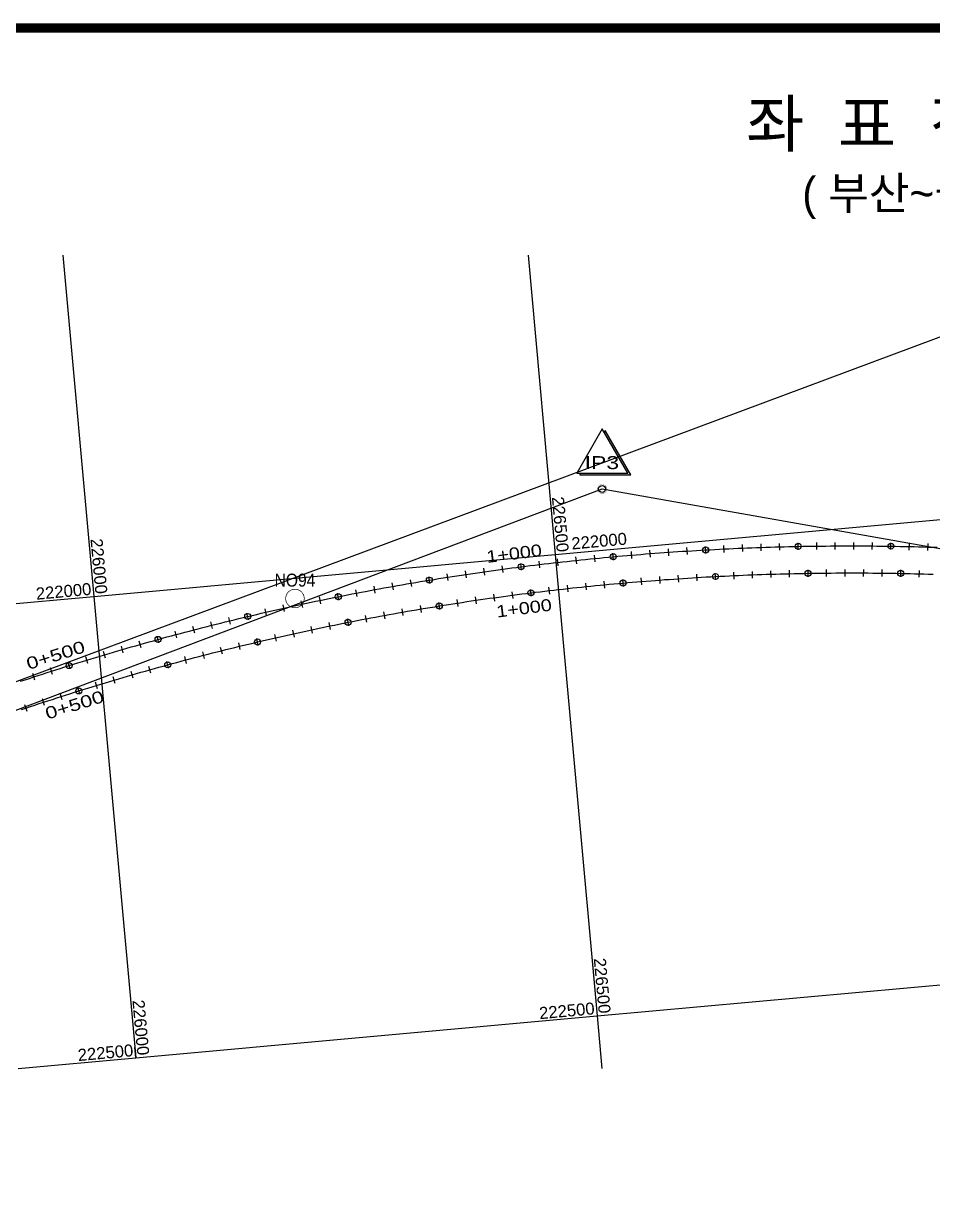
# Model space of a CAD drawing. Extents: x 224102 to 224943, y 224653 to 225247.
# Drawn here: x 224307.3 to 224503.6, y 224976.2 to 225227.6 of the extents above; entities that cross this region are included whole.
import ezdxf
from ezdxf.enums import TextEntityAlignment as Align

# ---------------------------------------------------------------- set-up
doc = ezdxf.new("R2010")
doc.units = 0
doc.header["$LTSCALE"] = 10
doc.header["$MEASUREMENT"] = 0
doc.layers.get('0').update_dxf_attribs({"linetype": 'CONTINUOUS'})
for name, color, linetype in [('CA-ALGN-CNTL', 2, 'CONTINUOUS'), ('CA-ALGN-IPLN', 1, 'CONTINUOUS'), ('CA-ALGN-IPSM', 2, 'CONTINUOUS'), ('CA-ALGN-STSM', 2, 'CONTINUOUS'), ('CA-ALGN-TEXT', 3, 'CONTINUOUS'), ('CV-GRID-BORD', 4, 'CONTINUOUS'), ('CV-GRID-LINE', 1, 'CONTINUOUS'), ('CV-GRID-TEXT', 4, 'CONTINUOUS'), ('CV-SURV-SYMB', 3, 'CONTINUOUS'), ('CV-SURV-TEXT', 3, 'CONTINUOUS'), ('CX-BORD', 3, 'CONTINUOUS'), ('CX-BORD-LIN1', 4, 'CONTINUOUS'), ('CX-BORD-LIN2', 3, 'CONTINUOUS'), ('CX-BORD-TEX2', 7, 'CONTINUOUS'), ('CX-BORD-TEX3', 6, 'CONTINUOUS')]:
    doc.layers.add(name, color=color, linetype=linetype)
doc.styles.add('GTXT', font='Dotum.ttf')
doc.styles.get("Standard").update_dxf_attribs({"font": 'Dotum.ttf'})
doc.styles.add('TB_TEXT', font='Dotum.ttf')
doc.styles.add('TB_WBTXT', font='Dotum.ttf')
doc.styles.add('TB_WMTXT', font='Dotum.ttf')

# ---------------------------------------------------------------- blocks, each defined once
blk = doc.blocks.new('CAIPMRK')
at = {"const_width": 0.1}
blk.add_lwpolyline([(-2, 0, -0.9999999999999999), (2, 0, -1)], format="xyb", close=True, dxfattribs=at)
blk.add_circle((0, 0), 1.5)
blk = doc.blocks.new('CASTAMM')
blk.add_line((0, -1.5), (0, 1.5))
blk.add_circle((0, 0), 1.3)
at = {"style": 'GTXT', "flags": 1}
for tag, p in [('STA_DST', (0, -3.624746947281125)), ('XSEC_DAT', (0, -6.854719476030255))]:
    blk.add_attdef(tag, text='', height=2.5, dxfattribs=at).set_placement(p, align=Align.MIDDLE)
blk = doc.blocks.new('CASTAMS')
blk.add_line((0, -1.5), (0, 1.5))
at = {"style": 'GTXT', "flags": 1}
for tag, p in [('STA_DST', (0, -3.624746947281125)), ('XSEC_DAT', (0, -6.854719476030255))]:
    blk.add_attdef(tag, text='', height=2.5, dxfattribs=at).set_placement(p, align=Align.MIDDLE)
blk = doc.blocks.new('CVSVCPM')
at = {"const_width": 0.15}
blk.add_lwpolyline([(0, 2, -1), (0, -2, -1), (0, 2)], format="xyb", dxfattribs=at)
at = {"style": 'GTXT', "flags": 1}
blk.add_attdef('NO', text='', height=2.5, dxfattribs=at).set_placement((0, 4.760439115567124), align=Align.MIDDLE)
blk = doc.blocks.new('CXBLKA1-KHCA1')
at = {"layer": 'CX-BORD-LIN1', "const_width": 2}
blk.add_lwpolyline([(796, -2.273736754432321e-12), (0, 0), (0, 553.9999999999995), (795.9999999999995, 553.9999999999995)], close=True, dxfattribs=at)
at = {"layer": 'CX-BORD-LIN1', "style": 'TB_TEXT'}
for tag, height, p in [('TR_RNUM4', 3, (285.105116618196, 26.63656332936284)), ('TR_RDAT4', 3.5, (317.5, 26.99999999999994)), ('TR_DGN4', 3.5, (459.1184542177598, 26.99999999999993)), ('TR_CHK4', 3.5, (499.1184542177598, 26.99999999999993)), ('TR_APP4', 3.5, (539.1184542177598, 27.00000000000016)), ('TR_RDAT3', 3.5, (317.5, 21.00000000000105)), ('TR_DGN3', 3.5, (459.1184542177598, 21.00000000000104)), ('TR_CHK3', 3.5, (499.1184542177598, 21.00000000000104)), ('TR_APP3', 3.5, (539.1184542177598, 21.00000000000126)), ('TR_RNUM3', 3, (285.105116618196, 20.63656332936395)), ('TR_RNUM2', 3, (285.105116618196, 14.63656332936395)), ('TR_RDAT2', 3.5, (317.5, 15.00000000000105)), ('TR_DGN2', 3.5, (459.1184542177598, 15.00000000000104)), ('TR_CHK2', 3.5, (499.1184542177598, 15.00000000000104)), ('TR_APP2', 3.5, (539.1184542177598, 15.00000000000126)), ('TR_RNUM1', 3, (285.105116618196, 8.636563329362843)), ('TR_RDAT1', 3.5, (317.5, 8.999999999999943)), ('TR_DGN1', 3.5, (459.1184542177598, 8.999999999999929)), ('TR_CHK1', 3.5, (499.1184542177598, 8.999999999999929)), ('TR_APP1', 3.5, (539.1184542177598, 9.000000000000156))]:
    blk.add_attdef(tag, text='', height=height, dxfattribs=at).set_placement(p, align=Align.MIDDLE_CENTER)
for tag, p in [('TR_RCON4', (342.3033138082337, 26.99999999999994)), ('TR_RCON3', (342.3033138082337, 21.00000000000105)), ('TR_RCON2', (342.3033138082337, 15.00000000000105)), ('TR_RCON1', (342.3033138082337, 8.999999999999943))]:
    blk.add_attdef(tag, text='', height=3.5, dxfattribs=at).set_placement(p, align=Align.MIDDLE_LEFT)
at = {"layer": 'CX-BORD-LIN2', "style": 'TB_TEXT'}
blk.add_attdef('TD_VERSION', text='', height=3, rotation=90, dxfattribs=at).set_placement((800.499999405456, 48.01489921212271), align=Align.MIDDLE_CENTER)
at = {"layer": 'CX-BORD-TEX2', "style": 'TB_WMTXT'}
for tag, height, p in [('TB_CNAME', 5, (15.34476638720071, 531.8324131479244)), ('TB_CSCOP', 4, (16.63456755316156, 523.8324131479244))]:
    blk.add_attdef(tag, text='', height=height, dxfattribs=at).set_placement(p, align=Align.BOTTOM_LEFT)
at = {"layer": 'CX-BORD-TEX2', "style": 'TB_WBTXT'}
for tag, height, p in [('TB_MTITIL', 10, (398, 533.326413560618)), ('TB_STITL', 7, (398, 518.326413560618))]:
    blk.add_attdef(tag, text='', height=height, dxfattribs=at).set_placement(p, align=Align.MIDDLE_CENTER)
at = {"layer": 'CX-BORD-TEX3', "style": 'TB_TEXT'}
for tag, height, p in [('TD_DCOMP', 4.5, (217.5, 24.99999999999931)), ('TD_CSECT', 4.5, (611, 24.99999999999896)), ('TD_DNAME_TOP', 4.5, (755, 24.99999999999912)), ('TD_DNAME_MAIN', 4.5, (755, 19.00715491911868)), ('TD_CCOMP', 4.5, (217.5, 14.99999999999931)), ('TD_HSCAL', 4.5, (626.6991483434026, 15.23515171695612)), ('TD_VSCAL', 4.5, (655.7793615572627, 15.23515171695612)), ('TD_DNAME_BOT', 3, (755, 13.65422715006187)), ('TD_CNAME', 4.5, (65, 5.752181573154171)), ('TD_FIELD', 4.5, (182.5, 5.52709622435755)), ('TD_CSTEP', 4.5, (253.2440000000001, 5.527096224357066)), ('TD_DWGCODE', 4.5, (641, 5.385823260720159)), ('TD_DWGNO', 4.5, (755, 5.385823260720144))]:
    blk.add_attdef(tag, text='', height=height, dxfattribs=at).set_placement(p, align=Align.MIDDLE_CENTER)
at = {"layer": 'CX-BORD-TEX3', "style": 'TB_TEXT', "width": 0.9}
blk.add_attdef('TD_CDIST', text='', height=4.5, dxfattribs=at).set_placement((656, 24.99999999999902), align=Align.MIDDLE_CENTER)

msp = doc.modelspace()

# ---------------------------------------------------------------- hatches: boundary and pattern name
at = {"layer": 'CA-ALGN-TEXT'}
msp.add_hatch(color=256, dxfattribs=at).paths.add_polyline_path([(224437.8101514432, 225130.4389295783), (224427.6148395231, 225130.4389295783), (224427.4122251286, 225130.0879911526), (224438.4623675094, 225130.0879911526), (224432.9372963189, 225139.6576951698), (224432.7124954831, 225139.2683287006)])

# ---------------------------------------------------------------- linework, layer by layer
at = {"layer": 'CA-ALGN-CNTL'}
for points in [[(224306.7408232444, 225085.5277758668), (224307.689302362, 225085.8446125754), (224308.638343886, 225086.1597672497), (224309.5879396683, 225086.4732411583), (224310.5380920624, 225086.7850304983), (224311.4887929203, 225087.0951365382), (224312.4400426036, 225087.4035552942), (224313.3918387589, 225087.7102905692), (224314.3441757723, 225088.015337837), (224315.2970516522, 225088.3186969166), (224316.2504645876, 225088.6203656356), (224317.2044104139, 225088.9203456239), (224318.1588853286, 225089.218634528), (224319.1138873396, 225089.5152321671), (224320.069414817, 225089.8101343768), (224321.0254614237, 225090.1033445981), (224321.9820273404, 225090.394860839), (224322.9391087644, 225090.6846807463), (224323.8967017121, 225090.9728039581), (224324.8548041917, 225091.2592302935), (224325.8134122196, 225091.5439593909), (224326.7725241657, 225091.8269870858), (224327.7321358655, 225092.1083150083), (224328.6922433354, 225092.3879427967), (224329.6528467563, 225092.6658684592), (224330.6139401527, 225092.9420914532), (224331.5755215329, 225093.2166115979), (224332.5375870941, 225093.4894265397), (224333.5001368362, 225093.7605362787), (224334.4631627921, 225094.0299400913), (224335.4266671344, 225094.2976361668), (224336.390641896, 225094.5636237816), (224337.3550888876, 225094.8279051085), (224338.3200005039, 225095.0904754402), (224339.2853767448, 225095.351334777), (224340.2512156186, 225095.6104829379), (224341.2175089771, 225095.8679211914), (224342.1842593547, 225096.1236437428), (224343.1514602334, 225096.3776560249), (224344.1191101641, 225096.6299518816), (224345.087206974, 225096.8805331238), (224346.0557448685, 225097.1293972171), (224347.0247216751, 225097.3765459725), (224347.9941355827, 225097.6219772172), (224348.9639827886, 225097.8656885979), (224349.9342611202, 225098.1076819254), (224350.9049667747, 225098.3479548462), (224351.8760955875, 225098.5865089904), (224352.8476459287, 225098.8233401935), (224353.8196156255, 225099.0584502666), (224354.7919988835, 225099.2918366751), (224355.7647937107, 225099.5234992384), (224356.7379999264, 225099.7534399481), (224357.7116099249, 225099.9816540973), (224358.6856237064, 225100.2081416858), (224359.6600371064, 225100.4329043441), (224360.6348484947, 225100.6559379072), (224361.6100515342, 225100.8772458166), (224362.5856465867, 225101.0968240884), (224363.5616294876, 225101.3146743529), (224364.5379966151, 225101.5307922646), (224365.5147436239, 225101.7451814456), (224366.4918706947, 225101.9578399038), (224367.4693720332, 225102.1687651051), (224368.4472474583, 225102.3779590412), (224369.4254893645, 225102.5854170052), (224370.404099382, 225102.7911431613), (224371.3830717163, 225102.9951349753), (224372.3624043754, 225103.1973922663), (224373.3420935567, 225103.3979126809), (224374.3221372682, 225103.596696038), (224375.3025313457, 225103.793743968), (224376.2832721671, 225103.9890521253), (224377.2643593708, 225104.1826244937), (224378.2457853512, 225104.3744563661), (224379.2275519193, 225104.5645499151), (224380.2096532806, 225104.7529026064), (224381.1920874431, 225104.9395142593), (224382.1748504234, 225105.1243845117), (224383.1579382378, 225105.3075130022), (224384.1413508863, 225105.4888997308), (224385.1250823934, 225105.6685441548), (224386.1091311291, 225105.8464421097), (224387.0934925673, 225106.0225992094), (224388.0781652586, 225106.1970092975), (224389.0631448577, 225106.3696759958), (224390.0484297346, 225106.5405951401), (224391.0340175357, 225106.709770533), (224392.0199008364, 225106.8771954756), (224393.0060810859, 225107.0428761243), (224393.9925526705, 225107.2068079528), (224394.9793135985, 225107.3689907803), (224395.9663597052, 225107.529426237), (224396.9536873688, 225107.6881099775), (224397.9412962278, 225107.8450459853), (224398.9291826599, 225108.0002299153), (224399.9173403283, 225108.1536652083), (224400.9057697755, 225108.305345889), (224401.8944664752, 225108.4552775712), (224402.8834268056, 225108.6034559094), (224403.8726487749, 225108.749880723), (224404.8621282185, 225108.8945536418), (224405.8518633257, 225109.0374724932), (224406.8418481208, 225109.1786367348), (224407.832082604, 225109.3180463665), (224408.8225627916, 225109.4557010266), (224409.8132866918, 225109.5916005342), (224410.8042483292, 225109.7257443468), (224411.7954457121, 225109.8581322836), (224412.7868770293, 225109.9887621717), (224413.7785381165, 225110.1176356415), (224414.77042499, 225110.244752331), (224415.762535839, 225110.3701100678), (224416.7548684907, 225110.4937106626), (224417.7474173315, 225110.6155495895), (224418.7401818187, 225110.7356328237), (224419.7331565196, 225110.8539538473), (224420.7263410724, 225110.9705166439), (224421.7197275098, 225111.0853204901), (224422.7133181855, 225111.1983615831), (224423.7071069431, 225111.3096413722), (224424.7010916099, 225111.4191616683), (224425.6952683833, 225111.5269201179), (224426.6896352713, 225111.6329165401), (224427.6841884714, 225111.7371485815), (224428.678923638, 225111.8396198639), (224429.6738389604, 225111.9403282147), (224430.6689324465, 225112.0392734529), (224431.6641981211, 225112.1364550362), (224432.6596359843, 225112.2318729644), (224433.6552402412, 225112.3255247031), (224434.6510105304, 225112.4174142361), (224435.6469410572, 225112.5075390289), (224436.6430300106, 225112.5958969088), (224437.6392730453, 225112.6824914978), (224438.6356685314, 225112.7673186314), (224439.6322121233, 225112.8503819314), (224440.6289021911, 225112.9316772335), (224441.6257343894, 225113.0112081596), (224442.622707088, 225113.0889705451), (224443.61981395, 225113.164967831), (224444.6170553369, 225113.239196034), (224445.6144269035, 225113.3116587756), (224446.6119250279, 225113.3823517108), (224447.6095453647, 225113.4512784614), (224448.6072880948, 225113.5184370355), (224449.6051472428, 225113.5838268907), (224450.6031226279, 225113.6474500186), (224451.6012064636, 225113.7093037041), (224452.5994007417, 225113.7693881281), (224453.597697495, 225113.827702567), (224454.5960985346, 225113.8842491937), (224455.594596074, 225113.9390252929), (224456.5931899324, 225113.9920328562), (224457.5918761261, 225114.0432715222), (224458.5906528442, 225114.0927391181), (224459.5895139304, 225114.140437093), (224460.5884593848, 225114.1863654471), (224461.5874834127, 225114.2305216459), (224462.5865836607, 225114.2729094923), (224463.5857584986, 225114.3135248218), (224464.5850035812, 225114.3523712561), (224465.5843170974, 225114.3894466228), (224466.5836930719, 225114.4247503792), (224467.5831295128, 225114.4582823445), (224468.5826262394, 225114.4900445104), (224469.5821754652, 225114.5200341618), (224470.5817770093, 225114.5482532904), (224471.5814268882, 225114.5747015346), (224472.581123291, 225114.5993767217), (224473.5808598805, 225114.6222822927), (224474.5806370183, 225114.643414264), (224475.5804483673, 225114.6627760767), (224476.5802942894, 225114.6803637471), (224477.5801702582, 225114.696182889), (224478.580070841, 225114.7102269844), (224479.5799954952, 225114.7225020087), (224480.5799407797, 225114.7330016247), (224481.5799021684, 225114.7417314463), (224482.5798778503, 225114.7486893006), (224483.5798638418, 225114.753874826), (224484.579858151, 225114.7572878417), (224485.5798566136, 225114.7589299778), (224486.5798554267, 225114.7587988806), (224487.5798545904, 225114.7568945503), (224488.5798477675, 225114.7532204279), (224489.579833328, 225114.7477723489), (224490.5798069265, 225114.7405539352), (224491.5797647603, 225114.7315628333), (224492.5797068292, 225114.7207990432), (224493.5796289691, 225114.708264195), (224494.5795253851, 225114.6939557543), (224495.5793977075, 225114.6778778856), (224496.5792383306, 225114.6600258818), (224497.5790449011, 225114.6404035457), (224498.5788156079, 225114.6190087047), (224499.5785462866, 225114.5958429888), (224500.5782371179, 225114.5709044063), (224501.577879954, 225114.5441942255), (224502.5774726221, 225114.5157142574), (224503.577015303, 225114.4854625102), (224504.5765020213, 225114.4534384412)], [(224306.9349664352, 225079.4308749807), (224307.8824492575, 225079.7506777486), (224308.8305058921, 225080.0687834521), (224309.7791283718, 225080.3851913678), (224310.7283168773, 225080.699899504), (224311.6780672442, 225081.0129094906), (224312.6283758507, 225081.3242169824), (224313.5792407048, 225081.6338217985), (224314.5306578231, 225081.9417235773), (224315.4826252137, 225082.2479221377), (224316.4351410656, 225082.5524153073), (224317.3881994034, 225082.8552025434), (224318.3417984162, 225083.1562816733), (224319.2959341204, 225083.4556523354), (224320.2506043433, 225083.7533163406), (224321.2058074547, 225084.0492695245), (224322.1615374794, 225084.3435113444), (224323.1177944173, 225084.6360418004), (224324.0745724738, 225084.926858358), (224325.031869657, 225085.2159608366), (224325.9896837945, 225085.5033510469), (224326.9480112641, 225085.7890246437), (224327.9068480825, 225086.0729812653), (224328.8661922577, 225086.3552207307), (224329.8260398061, 225086.6357426784), (224330.7863890976, 225086.9145429439), (224331.7472337952, 225087.1916249681), (224332.7085740795, 225087.4669867592), (224333.6704081398, 225087.7406261447), (224334.6327280088, 225088.0125424011), (224335.5955336864, 225088.2827355283), (224336.5588233618, 225088.5512033538), (224337.5225908786, 225088.8179473267), (224338.4868346068, 225089.0829632827), (224339.4515503819, 225089.3462528517), (224340.4167362121, 225089.607815853), (224341.3823904672, 225089.8676481221), (224342.3485069911, 225090.1257511082), (224343.3150857837, 225090.3821248113), (224344.2821210505, 225090.6367666971), (224345.2496107995, 225090.8896765846), (224346.2175510474, 225091.1408541123), (224347.1859399829, 225091.3902971073), (224348.1547754337, 225091.6380073807), (224349.1240517858, 225091.8839804063), (224350.0937668667, 225092.1282179951), (224351.0639166928, 225092.3707197852), (224352.0345014448, 225092.6114837851), (224353.0055131556, 225092.8505092711), (224353.9769539979, 225093.0877944324), (224354.9488158234, 225093.3233405373), (224355.9211008051, 225093.5571457749), (224356.8938007946, 225093.7892114136), (224357.866914162, 225094.0195332889), (224358.8404389154, 225094.24811122), (224359.8143728823, 225094.4749470178), (224360.7887102679, 225094.7000381479), (224361.7634490805, 225094.9233844294), (224362.7385873283, 225095.1449856816), (224363.7141192167, 225095.3648393701), (224364.6900447458, 225095.5829454948), (224365.6663577593, 225095.799305505), (224366.643056627, 225096.0139152362), (224367.6201391763, 225096.2267764994), (224368.5976016044, 225096.4378869411), (224369.575439747, 225096.6472481913), (224370.5536517929, 225096.8548580774), (224371.5322339396, 225097.0607142459), (224372.5111820225, 225097.2648183269), (224373.4904960415, 225097.4671703203), (224374.4701682103, 225097.667767511), (224375.4502005209, 225097.8666100798), (224376.4305868168, 225098.063699476), (224377.4113234761, 225098.2590313542), (224378.3924085071, 225098.4526055335), (224379.3738397372, 225098.6444238249), (224380.3556111908, 225098.8344856859), (224381.3377212379, 225099.022786952), (224382.3201675249, 225099.2093314259), (224383.3029484218, 225099.3941149432), (224384.2860557806, 225099.5771387723), (224385.2694897819, 225099.7584009213), (224386.2532482533, 225099.9379032013), (224387.2373254001, 225100.1156430777), (224388.2217192304, 225100.2916203699), (224389.2064275718, 225100.4658368886), (224390.1914449912, 225100.6382861161), (224391.1767689545, 225100.8089738467), (224392.1623998231, 225100.9778960969), (224393.1483294491, 225101.1450541352), (224394.1345560215, 225101.3104457887), (224395.1210795403, 225101.4740710575), (224396.1078940301, 225101.6359293992), (224397.0949955074, 225101.7960204518), (224398.0823819801, 225101.9543440347), (224399.0700516375, 225102.1108979751), (224400.0580001342, 225102.2656858949), (224401.0462220374, 225102.4187012762), (224402.0347187962, 225102.5699502752), (224403.0234829861, 225102.7194261931), (224404.0125142453, 225102.8671330134), (224405.001808771, 225103.0130683828), (224405.9913627606, 225103.1572299476), (224406.9811738605, 225103.2996215106), (224407.971236276, 225103.4402405375), (224408.9615501882, 225103.5790850365), (224409.9521114325, 225103.7161566376), (224410.9429160253, 225103.851454979), (224411.9339619748, 225103.9849798801), (224412.9252456591, 225104.1167269955), (224413.916762552, 225104.2467019387), (224414.9085112042, 225104.3748985537), (224415.9004872706, 225104.5013204623), (224416.89268894, 225104.6259654918), (224417.8851120481, 225104.7488352723), (224418.8777529729, 225104.8699254585), (224419.8706093609, 225104.9892398532), (224420.8636775902, 225105.106774111), (224421.8569553074, 225105.2225320346), (224422.8504388904, 225105.3365092789), (224423.8441239941, 225105.4487094657), (224424.8380089882, 225105.5591284304), (224425.8320897083, 225105.6677678032), (224426.8263641626, 225105.7746274034), (224427.8208283675, 225105.879706869), (224428.8154785202, 225105.9830038467), (224429.8103122673, 225106.0845221391), (224430.8053259868, 225106.1842574009), (224431.8005156951, 225106.2822092705), (224432.7958810305, 225106.3783817315), (224433.7914163793, 225106.4727702576), (224434.7871195688, 225106.56537666), (224435.7829867963, 225106.6561985849), (224436.7790138973, 225106.7452376625), (224437.7751988799, 225106.8324937119), (224438.7715397525, 225106.9179665524), (224439.7680327122, 225107.0016538303), (224440.7646716028, 225107.083556995), (224441.7614564242, 225107.1636760464), (224442.7583853656, 225107.2420088118), (224443.7554502788, 225107.3185565597), (224444.7526511638, 225107.39331929), (224445.749984037, 225107.4662966412), (224446.7474470875, 225107.5374864403), (224447.7450359699, 225107.6068923095), (224448.7427470624, 225107.6745099033), (224449.7405781922, 225107.7403410327), (224450.738525195, 225107.8043873277), (224451.7365844488, 225107.8666444433), (224452.734753781, 225107.9271141901), (224453.7330311996, 225107.9857963873), (224454.7314105486, 225108.0426924844), (224455.7298920086, 225108.0978004893), (224456.7284696045, 225108.1511198595), (224457.7271393524, 225108.2026502335), (224458.7259010715, 225108.2523936028), (224459.7247509591, 225108.3003476141), (224460.7236848507, 225108.3465138974), (224461.7226987628, 225108.390892091), (224462.7217928761, 225108.4334802031), (224463.7209592235, 225108.4742775103), (224464.7201974431, 225108.5132879962), (224465.719505905, 225108.5505074963), (224466.7188762802, 225108.5859392708), (224467.7183107413, 225108.6195815089), (224468.7178034939, 225108.651431676), (224469.7173521843, 225108.681493575), (224470.7169508371, 225108.7097666632), (224471.7166016251, 225108.7362491298), (224472.7162965811, 225108.7609402513), (224473.7160335322, 225108.7838418387), (224474.7158104868, 225108.8049537111), (224475.7156234611, 225108.8242755068), (224476.7154704635, 225108.841807045), (224477.7153455185, 225108.8575477831), (224478.7152486261, 225108.871497721), (224479.71517363, 225108.883658308), (224480.715120711, 225108.8940275524), (224481.7150838939, 225108.9026049116), (224482.7150608249, 225108.9093941882), (224483.7150478823, 225108.914391037), (224484.7150427125, 225108.9175992608), (224485.7150416936, 225108.9190145142), (224486.7150404804, 225108.9186404191), (224487.7150392536, 225108.9164749838), (224488.7150298651, 225108.9125194765), (224489.7150143069, 225108.9067740783), (224490.7149847924, 225108.8992360737), (224491.7149409601, 225108.8899094465), (224492.7148790071, 225108.8787918431), (224493.7147969416, 225108.8658830827), (224494.7146886074, 225108.8511846146), (224495.7145521935, 225108.8346942659), (224496.7143855273, 225108.8164138478), (224497.7141824524, 225108.7963448094), (224498.7139433306, 225108.7744831672), (224499.7136636358, 225108.7508345347), (224500.7133399268, 225108.7253925751), (224501.7129696693, 225108.6981630826), (224502.7125472495, 225108.6691415313), (224503.7120723059, 225108.6383319047)]]:
    msp.add_lwpolyline(points, dxfattribs=at)
at = {"layer": 'CA-ALGN-IPLN'}
for p, q in [((224272.0858612781, 225072.9432021189), (224524.7248842214, 225167.1927100811)), ((224272.5826512063, 225066.8250156287), (224432.2552996005, 225127.0422473759)), ((224432.2552996005, 225127.0422473759), (224685.4199978486, 225082.351576064))]:
    msp.add_line(p, q, dxfattribs=at)
at = {"layer": 'CA-ALGN-TEXT'}
msp.add_lwpolyline([(224432.2850802527, 225140.0086335955), (224426.7600090623, 225130.4389295783), (224437.8101514432, 225130.4389295783)], close=True, dxfattribs=at)
msp.add_lwpolyline([(224427.6148395231, 225130.4389295783), (224427.4122251286, 225130.0879911526), (224438.4623675094, 225130.0879911526), (224432.9372963189, 225139.6576951698), (224432.7124954831, 225139.2683287006)], dxfattribs=at)
at = {"layer": 'CV-GRID-BORD', "const_width": 1.000000000000005}
msp.add_lwpolyline([(224153.2548743056, 225001.9518438558), (224884.1602290471, 225001.9518438572), (224884.1602290468, 225177.52027465), (224153.2548743053, 225177.5202746486)], close=True, dxfattribs=at)
at = {"layer": 'CV-GRID-LINE', "linetype": 'Continuous'}
for p, q in [((224315.8463080463, 225177.5202746489), (224322.5360117801, 225103.8447580271)), ((224416.257689783, 225177.5202746491), (224422.1263154593, 225112.8875127565)), ((224422.1263154593, 225112.8875127565), (224521.7166191384, 225121.930267486)), ((224322.5360117801, 225103.8447580271), (224422.1263154593, 225112.8875127565)), ((224422.1263154593, 225112.8875127565), (224431.1690701888, 225013.2972090774)), ((224222.9457081011, 225094.8020032976), (224322.5360117801, 225103.8447580271)), ((224322.5360117801, 225103.8447580271), (224331.5787665096, 225004.2544543479)), ((224431.1690701888, 225013.2972090774), (224530.7593738679, 225022.3399638069)), ((224331.5787665096, 225004.2544543479), (224431.1690701888, 225013.2972090774)), ((224431.1690701888, 225013.2972090774), (224432.1992242421, 225001.9518438563)), ((224331.5787665096, 225004.2544543479), (224331.3696905138, 225006.5570648398)), ((224306.2194943628, 225001.9518438561), (224331.5787665096, 225004.2544543479))]:
    msp.add_line(p, q, dxfattribs=at)

# ---------------------------------------------------------------- block references
at = {"layer": 'CA-ALGN-IPSM', "xscale": 0.5, "yscale": 0.5}
msp.add_blockref('CAIPMRK', (224432.2552996004, 225127.0422473759), dxfattribs=at)
at = {"layer": 'CA-ALGN-STSM', "yscale": 0.5, "zscale": 0.5}
for name, p, xscale, rotation in [('CASTAMM', (224454.5960985346, 225113.8842491937), 0.5000000000074439, 3.190852405650896), ('CASTAMS', (224458.5906528442, 225114.092739118), 0.5000000000085408, 2.784704530724361), ('CASTAMS', (224462.586584747, 225114.2729085868), 0.4999999999977468, 2.37853575650453), ('CASTAMS', (224466.5836931623, 225114.4247493833), 0.5000000000106513, 1.972412596408355), ('CASTAMS', (224470.5817780053, 225114.5482533808), 0.4999999999916951, 1.566324858891839), ('CASTAMM', (224474.5806370183, 225114.643414264), 0.500000000011788, 1.160050391494913), ('CASTAMS', (224478.580070841, 225114.7102269844), 0.5000000000040541, 0.754050632443313), ('CASTAMS', (224482.5798778503, 225114.7486893006), 0.4999999999974903, 0.3478291164313296), ('CASTAMS', (224486.5798554267, 225114.7587988806), 0.4999999999871253, 359.9417463170523), ('CASTAMS', (224490.5798069265, 225114.7405539352), 0.5000000000001953, 359.5355915835182), ('CASTAMM', (224494.5795265802, 225114.6939558627), 0.5000000000144681, 359.1294396608882), ('CASTAMS', (224498.5788156079, 225114.6190087047), 0.5000000000076051, 358.7233650264654), ('CASTAMS', (224502.577473618, 225114.5157143478), 0.5000000000094256, 358.3171574289589), ('CASTAMS', (224426.6896353618, 225111.6329155442), 0.4999999999899095, 6.033728986648296), ('CASTAMS', (224430.6689324466, 225112.0392734529), 0.5000000000143476, 5.627667239510348), ('CASTAMM', (224434.6510093353, 225112.4174141276), 0.4999999999942817, 5.221531083468192), ('CASTAMS', (224438.635668441, 225112.7673196272), 0.4999999999873718, 4.815396687462164), ('CASTAMS', (224442.6227060921, 225113.0889704546), 0.5000000000106105, 4.409243208243683), ('CASTAMS', (224446.6119239416, 225113.3823526163), 0.5000000000092517, 4.003146019153625), ('CASTAMS', (224450.603121632, 225113.6474499281), 0.4999999999890816, 3.596989526681335), ('CASTAMS', (224406.8418481208, 225109.1786367348), 0.5000000000146809, 8.064514775713139), ('CASTAMS', (224410.8042472429, 225109.7257452523), 0.4999999999864806, 7.658319688807063), ('CASTAMM', (224414.7704250986, 225110.2447511359), 0.5000000000073693, 7.252252460009544), ('CASTAMS', (224418.7401819092, 225110.7356318278), 0.5000000000030381, 6.846001869636368), ('CASTAMS', (224422.7133191814, 225111.1983616735), 0.4999999999970672, 6.439931628137925), ('CASTAMS', (224472.7162955852, 225108.7609401609), 0.4999999999890166, 1.363641899012798), ('CASTAMM', (224476.7154692684, 225108.8418069365), 0.5000000000007961, 0.9531530722326185), ('CASTAMS', (224480.7151198056, 225108.8940264661), 0.4999999999932109, 0.5428263958138059), ('CASTAMS', (224484.7150418071, 225108.9175981744), 0.4999999999865994, 0.132449672260653), ('CASTAMS', (224488.7150308611, 225108.9125195669), 0.4999999999990843, 359.7220194716717), ('CASTAMS', (224492.7148800934, 225108.8787909376), 0.4999999999998943, 359.31167892372), ('CASTAMM', (224496.7143842237, 225108.8164149343), 0.5000000000112336, 358.901224610548), ('CASTAMS', (224391.0340176261, 225106.709769537), 0.5000000000104635, 9.689027774739634), ('CASTAMM', (224394.9793124034, 225107.3689906718), 0.4999999999979754, 9.282896821160195), ('CASTAMS', (224398.9291825695, 225108.0002309111), 0.5000000000057417, 8.876780368443123), ('CASTAMS', (224402.8834268056, 225108.6034559094), 0.5000000000045813, 8.470562831276297), ('CASTAMS', (224432.795881121, 225106.3783807356), 0.4999999999875793, 5.467426521455618), ('CASTAMM', (224436.7790137888, 225106.7452388575), 0.4999999999914582, 5.056996718069734), ('CASTAMS', (224440.7646726891, 225107.0835560895), 0.4999999999942962, 4.646655188054109), ('CASTAMS', (224444.7526511638, 225107.3933192901), 0.4999999999882144, 4.236287646105092), ('CASTAMS', (224448.7427470624, 225107.6745099032), 0.5000000000052901, 3.825963077582236), ('CASTAMS', (224452.7347547768, 225107.9271142805), 0.5000000000002459, 3.415473804082361), ('CASTAMM', (224456.7284684094, 225108.151119751), 0.5000000000030523, 3.005182176915044), ('CASTAMS', (224460.7236848508, 225108.3465138974), 0.4999999999947082, 2.594686961684405), ('CASTAMS', (224464.720198439, 225108.5132880866), 0.5000000000119685, 2.18443567637621), ('CASTAMS', (224468.7178034035, 225108.6514326719), 0.5000000000057584, 1.774028808161644), ('CASTAMS', (224500.7133399268, 225108.725392575), 0.50000000000706, 358.4909417491276), ('CASTAMM', (224375.3025313457, 225103.7937439679), 0.5000000000037675, 11.31352132887545), ('CASTAMS', (224379.2275520098, 225104.5645489192), 0.5000000000112329, 10.90741541320343), ('CASTAMS', (224383.1579392337, 225105.3075130927), 0.4999999999979386, 10.50131020794251), ('CASTAMS', (224387.0934926577, 225106.0225982135), 0.500000000003166, 10.09509015530891), ('CASTAMS', (224412.9252445727, 225104.1167279009), 0.4999999999994754, 7.519354751019715), ('CASTAMM', (224416.8926888315, 225104.6259666868), 0.500000000013114, 7.108926975764451), ('CASTAMS', (224420.8636785862, 225105.1067742014), 0.5000000000027891, 6.69859905361163), ('CASTAMS', (224424.8380089882, 225105.5591284304), 0.500000000004463, 6.288158554525792), ('CASTAMS', (224428.8154784298, 225105.9830048425), 0.5000000000015694, 5.877870361073188), ('CASTAMS', (224363.5616285822, 225101.3146732665), 0.4999999999986298, 12.53192833887937), ('CASTAMS', (224367.4693731195, 225102.1687641997), 0.5000000000139961, 12.12580541968958), ('CASTAMS', (224371.3830717163, 225102.9951349753), 0.5000000000011614, 11.71973238288212), ('CASTAMM', (224397.0949955074, 225101.7960204518), 0.5000000000019441, 9.160840233564164), ('CASTAMS', (224401.0462229429, 225102.4187023625), 0.499999999996095, 8.750569992995768), ('CASTAMS', (224405.0018088615, 225103.0130673869), 0.4999999999867371, 8.340103128972185), ('CASTAMS', (224408.9615510937, 225103.5790861228), 0.4999999999895586, 7.929803879350847), ('CASTAMM', (224355.7647936022, 225099.5235004335), 0.5000000000100119, 13.34427602664894), ('CASTAMS', (224359.6600371064, 225100.432904344), 0.4999999999862892, 12.93814528594195), ('CASTAMS', (224381.3377212379, 225099.022786952), 0.500000000010878, 10.80242883073927), ('CASTAMS', (224385.2694906874, 225099.7584020076), 0.4999999999867981, 10.39198740981101), ('CASTAMS', (224389.2064266664, 225100.4658358023), 0.4999999999897392, 9.9817190413038), ('CASTAMS', (224393.1483295395, 225101.1450531392), 0.4999999999962251, 9.571214111404771), ('CASTAMS', (224344.1191102546, 225096.6299508857), 0.5000000000017442, 14.56269062743564), ('CASTAMS', (224347.9941366691, 225097.6219763118), 0.5000000000004975, 14.15652152220486), ('CASTAMS', (224351.876095678, 225098.5865079944), 0.5000000000069683, 13.75042171338069), ('CASTAMS', (224369.5754398374, 225096.6472471954), 0.5000000000069521, 12.03356015339305), ('CASTAMS', (224373.4904960415, 225097.4671703203), 0.4999999999871129, 11.62324142299462), ('CASTAMM', (224377.4113222811, 225098.2590312456), 0.5000000000007285, 11.21277980486834), ('CASTAMM', (224336.390641896, 225094.5636237816), 0.499999999996489, 15.37492632021546), ('CASTAMS', (224340.2512145322, 225095.6104838434), 0.4999999999902445, 14.96876143455237), ('CASTAMM', (224357.8669142705, 225094.0195320938), 0.5000000000139067, 13.26478711404534), ('CASTAMS', (224361.7634489901, 225094.9233854253), 0.4999999999916698, 12.85431852736202), ('CASTAMS', (224365.6663578497, 225095.799304509), 0.5000000000095558, 12.44404245132639), ('CASTAMS', (224324.8548051876, 225091.2592303839), 0.4999999999847378, 16.59332953197557), ('CASTAMS', (224328.6922443313, 225092.3879428871), 0.4999999999899519, 16.18719862972917), ('CASTAMS', (224332.5375881804, 225093.4894256342), 0.5000000000053874, 15.78103370546798), ('CASTAMS', (224350.0937657804, 225092.1282189005), 0.4999999999881971, 14.0855598520995), ('CASTAMS', (224353.9769539979, 225093.0877944323), 0.4999999999896983, 13.67510392648431), ('CASTAMM', (224317.2044091104, 225088.9203467104), 0.4999999999928808, 17.40560697967716), ('CASTAMS', (224321.0254623292, 225090.1033456843), 0.4999999999971235, 16.99944573462814), ('CASTAMM', (224338.4868334117, 225089.0829631742), 0.5000000000154057, 15.31661578846084), ('CASTAMS', (224342.3485069911, 225090.1257511082), 0.4999999999869107, 14.90626302621757), ('CASTAMS', (224346.2175510473, 225091.1408541122), 0.5000000000079217, 14.49592274014128), ('CASTAMS', (224309.5879396683, 225086.4732411583), 0.4999999999960176, 18.21793552944731), ('CASTAMS', (224313.3918377629, 225087.7102904787), 0.500000000013692, 17.81179481929545), ('CASTAMS', (224330.7863880113, 225086.9145438493), 0.4999999999870807, 16.13740059617591), ('CASTAMS', (224334.6327280088, 225088.012542401), 0.4999999999910945, 15.72713014311368), ('CASTAMS', (224323.1177945077, 225084.6360408044), 0.4999999999923633, 16.95818740093622), ('CASTAMS', (224326.9480112642, 225085.7890246437), 0.499999999996473, 16.54783987574661), ('CASTAMS', (224315.4826263, 225082.2479212322), 0.5000000000096096, 17.77891956129837), ('CASTAMM', (224319.2959340119, 225083.4556535305), 0.5000000000155715, 17.36857774537574), ('CASTAMS', (224307.8824502534, 225079.750677839), 0.4999999999935475, 18.59979856825815), ('CASTAMS', (224311.6780663388, 225081.0129084042), 0.500000000012916, 18.18942004900961)]:
    msp.add_blockref(name, p, dxfattribs=dict(at, xscale=xscale, rotation=rotation))
at = {"layer": 'CV-SURV-SYMB'}
for rotation in [90, 180]:
    msp.add_blockref('CVSVCPM', (224365.9502077391, 225103.3987700892), dxfattribs=dict(at, rotation=rotation))
at = {"layer": 'CX-BORD'}
ref = msp.add_blockref('CXBLKA1-KHCA1', (224126.5170676483, 224672.5690465146), dxfattribs=at)
ref.add_attrib('TB_MTITIL', '좌  표  전  개  도  ( 1 )', dxfattribs={"layer": 'CX-BORD-TEX2', "height": 10, "style": 'TB_WBTXT'}).set_placement((224524.5170676483, 225205.8954600753), align=Align.MIDDLE_CENTER)
ref.add_attrib('TB_STITL', '( 부산~울산간 고속도로 )', dxfattribs={"layer": 'CX-BORD-TEX2', "height": 7, "style": 'TB_WBTXT'}).set_placement((224524.5170676483, 225190.8954600753), align=Align.MIDDLE_CENTER)

# ---------------------------------------------------------------- texts
at = {"layer": 'CA-ALGN-TEXT', "width": 1.244645735781999}
msp.add_text(' IP3', height=2.800000000000013, dxfattribs=at).set_placement((224427.1183755864, 225131.3279410367), (224435.9183755864, 225131.3279410367), align=Align.FIT)
at = {"layer": 'CA-ALGN-TEXT'}
for s, rotation, width, p, p2 in [('   1+000', 7.25219703697124, 1.102743142167232, (224403.9053298769, 225110.6277005346), (224419.3805315898, 225112.5969978595)), ('   1+000', 7.252197036984735, 1.102743142165191, (224406.0507189442, 225098.8264278784), (224421.5259206571, 225100.7957252032)), ('     0+500', 17.40562244027088, 1.177567107015168, (224302.2975263913, 225086.0498329978), (224320.9046404833, 225091.8829543931)), ('     0+500', 17.36857700598571, 1.177567107023872, (224306.3694480169, 225075.3218883055), (224324.9803297104, 225081.1429777774))]:
    msp.add_text(s, height=2.600000000000012, rotation=rotation, dxfattribs=dict(at, width=width)).set_placement(p, p2, align=Align.FIT)
at = {"layer": 'CV-GRID-TEXT'}
for s, rotation, width, p, p2 in [('226500', 275.1882040424042, 0.9496198943443408, (224421.4033750876, 225125.2728814317), (224422.4885056551, 225113.3220449902)), ('222000', 5.188204042555145, 0.9496198943422555, (224425.7513093977, 225113.9678997056), (224437.7021458391, 225115.0530302731)), ('226000', 275.1882040424042, 0.9496198943443408, (224321.8130714085, 225116.2301267022), (224322.898201976, 225104.2792902607)), ('222000', 5.188204042542582, 0.9496198943445491, (224310.150643105, 225103.1218176553), (224322.1014795465, 225104.2069482229)), ('226500', 275.1882040425552, 0.9496198943422555, (224430.446129817, 225025.6825777525), (224431.5312603846, 225013.731741311)), ('226000', 275.1882040425552, 0.9496198943422555, (224330.8558261379, 225016.6398230231), (224331.9409567055, 225004.6889865816)), ('222500', 5.188204042555145, 0.9496198943422555, (224418.7837015136, 225012.5742687056), (224430.7345379551, 225013.6593992732)), ('222500', 5.188204042542582, 0.9496198943445491, (224319.1933978345, 225003.5315139762), (224331.144234276, 225004.6166445438))]:
    msp.add_text(s, height=2.600000000000012, rotation=rotation, dxfattribs=dict(at, width=width)).set_placement(p, p2, align=Align.FIT)
at = {"layer": 'CV-SURV-TEXT', "width": 0.8655776211847293}
msp.add_text('NO94', height=2.799999999999971, dxfattribs=at).set_placement((224361.5502077391, 225105.9683328361), (224370.3502077391, 225105.9683328361), align=Align.FIT)

doc.saveas('drawing.dxf')
